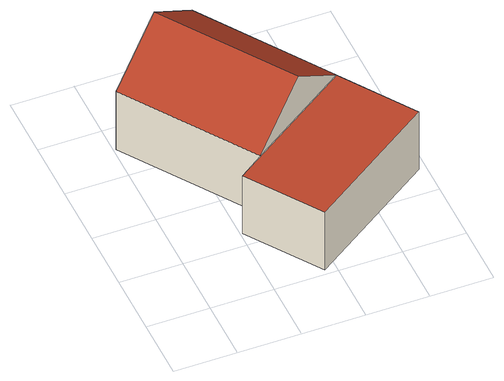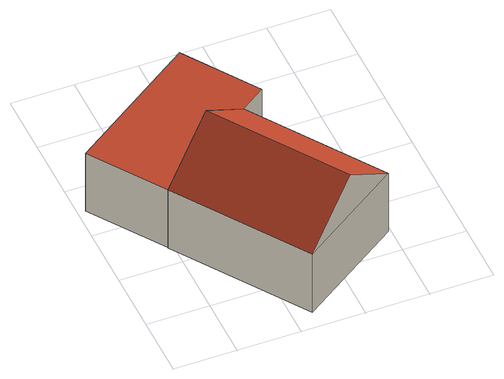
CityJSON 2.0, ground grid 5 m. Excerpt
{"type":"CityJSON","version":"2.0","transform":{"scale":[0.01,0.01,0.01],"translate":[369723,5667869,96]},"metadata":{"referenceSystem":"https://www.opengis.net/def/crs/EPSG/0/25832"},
"CityObjects":{
"building1":{"type":"Building","attributes":{"Gemeindeschluessel":"05122000","function":"31001_1130","roofType":"3100","measuredHeight":9.62},"address":[{"country":"Germany","locality":"Solingen","thoroughfareNumber":"1","thoroughfareName":"Wiesenkotten"}],"geometry":[{"type":"Solid","lod":"2","boundaries":[[[[0,1,2,3]],[[4,5,1,0]],[[6,7,5,4]],[[3,2,7,6]],[[0,8,4]],[[6,9,3]],[[3,9,8,0]],[[4,8,9,6]],[[1,5,7,2]]]],"semantics":{"surfaces":[{"type":"WallSurface"},{"type":"RoofSurface"},{"type":"GroundSurface"}],"values":[[0,0,0,0,0,0,1,1,2]]}}]},
"building2":{"type":"Building","attributes":{"Gemeindeschluessel":"05122000","function":"31001_2000","roofType":"1000","measuredHeight":5.71},"address":[{"country":"Germany","locality":"Solingen","thoroughfareNumber":"1","thoroughfareName":"Wiesenkotten"}],"geometry":[{"type":"Solid","lod":"2","boundaries":[[[[10,11,12,13]],[[14,15,11,10]],[[16,17,15,14]],[[18,19,17,16]],[[13,12,19,18]],[[16,14,10,13,18]],[[11,15,17,19,12]]]],"semantics":{"surfaces":[{"type":"WallSurface"},{"type":"RoofSurface"},{"type":"GroundSurface"}],"values":[[0,0,0,0,0,1,2]]}}]}
},
"vertices":[
[1544,1322,611],[1544,1322,33],[851,2345,33],[851,2345,611],[714,759,611],[714,759,33],[20,1781,611],[20,1781,33],[1129,1041,995],[436,2063,995],
[1940,739,608],[1940,739,38],[1544,1322,38],[1544,1322,608],[909,39,608],[909,39,38],[512,622,608],[512,622,38],[714,759,608],[714,759,38]
]}
